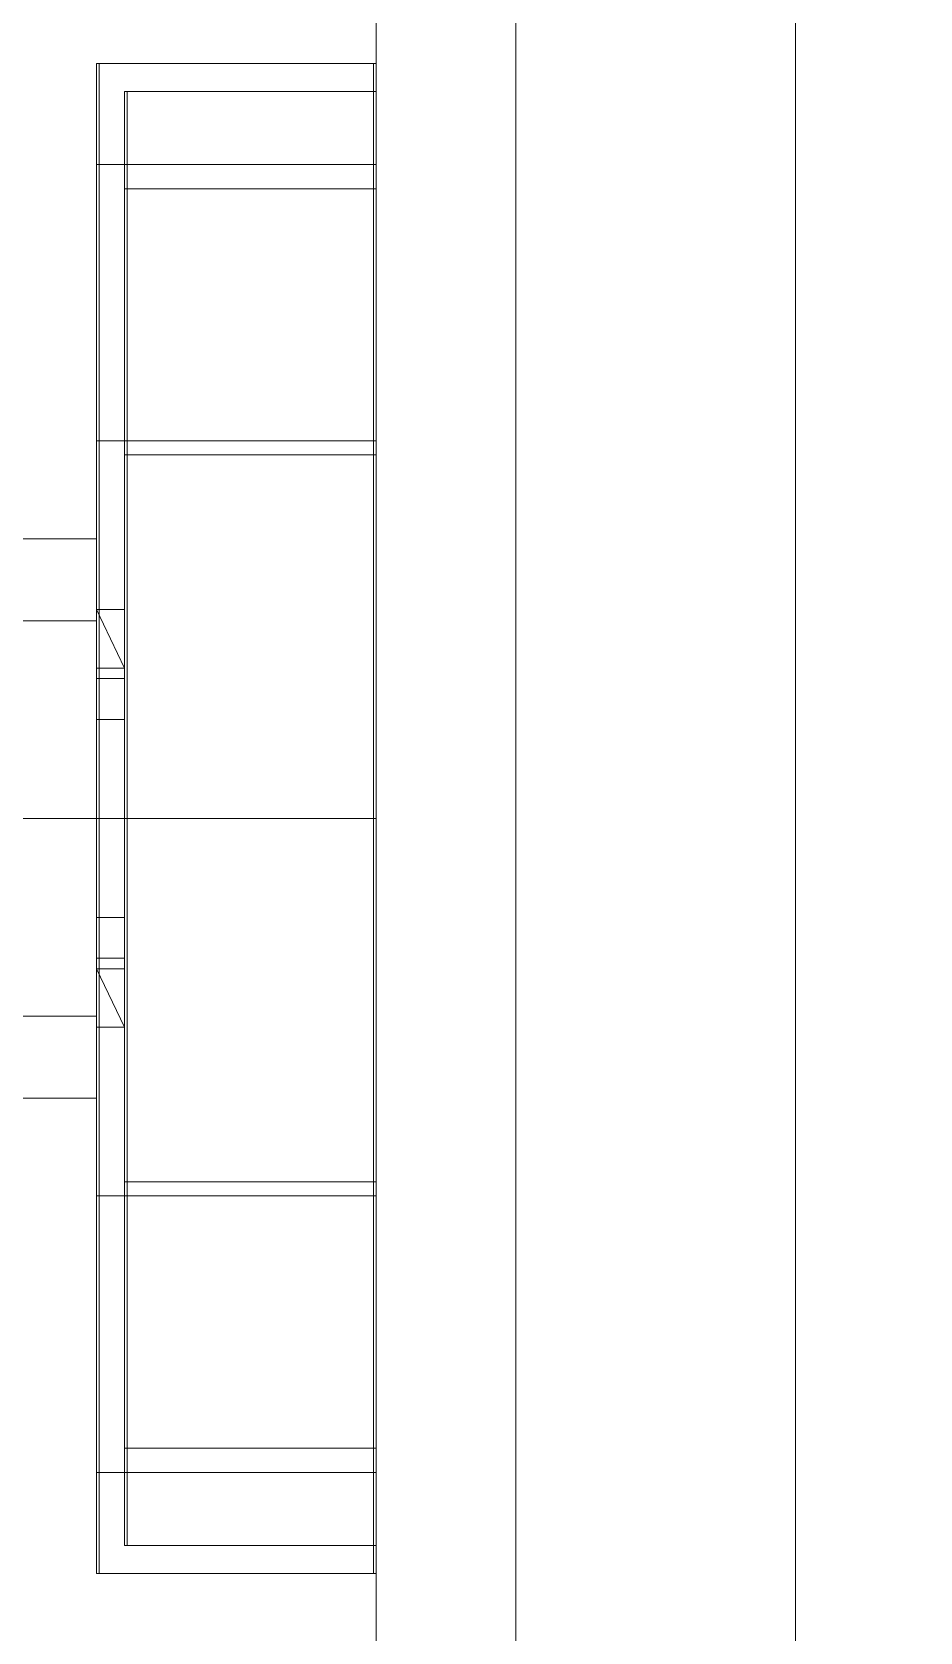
# Model space of a CAD drawing. Header units: metres. Extents: x 9 to 21.7, y 11.5 to 19.
# Drawn here: x 11.7239 to 11.7557, y 15.867 to 15.9242 of the extents above; entities that cross this region are included whole.
import ezdxf

# ---------------------------------------------------------------- set-up
doc = ezdxf.new("R2010")
doc.units = ezdxf.units.M
doc.header["$MEASUREMENT"] = 0
doc.layers.add('Decken Roh', color=7, linetype='Continuous')
doc.layers.add('Wand Aussen', color=7, linetype='Continuous')

# ---------------------------------------------------------------- blocks, each defined once
blk = doc.blocks.new('Tür_34885E4F-EBAF-F348-8811-8E601E84D825')
at = {"layer": 'Wand Aussen', "color": 254, "lineweight": 0, "true_color": 0xe6e6e6}
mesh = blk.add_polyface(dxfattribs=at)
corners = [(11.751202, 15.041109), (11.751202, 15.041109, 2.06), (11.741202, 15.041109, 2.06), (11.741202, 15.041109), (11.751202, 16.026109, 2.06), (11.741202, 16.026109, 2.06), (11.751202, 16.026109), (11.741202, 16.026109), (11.751202, 15.976109), (11.741202, 15.976109), (11.751202, 15.976109, 2.01), (11.741202, 15.976109, 2.01), (11.751202, 15.091109, 2.01), (11.741202, 15.091109, 2.01), (11.751202, 15.091109), (11.741202, 15.091109)]
mesh.append_faces([[corners[k] for k in face] for face in [(0, 1, 2, 3), (1, 4, 5, 2), (4, 6, 7, 5), (6, 8, 9, 7), (8, 10, 11, 9), (10, 12, 13, 11), (12, 14, 15, 13), (14, 0, 3, 15)]], dxfattribs={"color": 254})
mesh.append_faces([[corners[k] for k in face] for face in [(6, 10, 8)]], dxfattribs={"vtx0": -1, "color": 254})
mesh.append_faces([[corners[k] for k in face] for face in [(4, 10, 6), (7, 11, 5), (5, 11, 2)]], dxfattribs={"vtx0": -1, "vtx1": -1, "color": 254})
mesh.append_faces([[corners[k] for k in face] for face in [(1, 14, 12), (1, 12, 10), (13, 3, 2)]], dxfattribs={"vtx0": -1, "vtx2": -1, "color": 254})
mesh.append_faces([[corners[k] for k in face] for face in [(4, 1, 10), (11, 13, 2)]], dxfattribs={"vtx1": -1, "vtx2": -1, "color": 254})
mesh.append_faces([[corners[k] for k in face] for face in [(1, 0, 14), (13, 15, 3), (7, 9, 11)]], dxfattribs={"vtx2": -1, "color": 254})
mesh = blk.add_polyface(dxfattribs=at)
corners = [(11.776202, 15.091109), (11.776202, 15.091109, 2.01), (11.741202, 15.091109, 2.01), (11.741202, 15.091109), (11.776202, 15.976109, 2.01), (11.741202, 15.976109, 2.01), (11.776202, 15.976109), (11.741202, 15.976109), (11.776202, 15.956109), (11.741202, 15.956109), (11.776202, 15.956109, 1.99), (11.741202, 15.956109, 1.99), (11.776202, 15.513509, 1.99), (11.741202, 15.513509, 1.99), (11.776202, 15.463509, 1.99), (11.741202, 15.463509, 1.99), (11.776202, 15.111109, 1.99), (11.741202, 15.111109, 1.99), (11.776202, 15.111109), (11.741202, 15.111109)]
mesh.append_faces([[corners[k] for k in face] for face in [(0, 1, 2, 3), (1, 4, 5, 2), (4, 6, 7, 5), (6, 8, 9, 7), (8, 10, 11, 9), (10, 12, 13, 11), (12, 14, 15, 13), (14, 16, 17, 15), (16, 18, 19, 17), (18, 0, 3, 19)]], dxfattribs={"color": 254})
mesh.append_faces([[corners[k] for k in face] for face in [(6, 10, 8)]], dxfattribs={"vtx0": -1, "color": 254})
mesh.append_faces([[corners[k] for k in face] for face in [(4, 10, 6), (7, 11, 5), (5, 11, 2)]], dxfattribs={"vtx0": -1, "vtx1": -1, "color": 254})
mesh.append_faces([[corners[k] for k in face] for face in [(1, 16, 10), (11, 17, 2)]], dxfattribs={"vtx0": -1, "vtx1": -1, "vtx2": -1, "color": 254})
mesh.append_faces([[corners[k] for k in face] for face in [(1, 18, 16), (17, 3, 2)]], dxfattribs={"vtx0": -1, "vtx2": -1, "color": 254})
mesh.append_faces([[corners[k] for k in face] for face in [(4, 1, 10)]], dxfattribs={"vtx1": -1, "vtx2": -1, "color": 254})
mesh.append_faces([[corners[k] for k in face] for face in [(1, 0, 18), (17, 19, 3), (7, 9, 11)]], dxfattribs={"vtx2": -1, "color": 254})
mesh = blk.add_polyface(dxfattribs=at)
corners = [(11.736202, 15.111109), (11.736202, 15.111109, 1.99), (11.736202, 15.956109, 1.99), (11.736202, 15.956109), (11.776202, 15.956109), (11.776202, 15.956109, 1.99), (11.776202, 15.111109, 1.99), (11.776202, 15.111109)]
mesh.append_faces([[corners[k] for k in face] for face in [(0, 1, 2, 3), (4, 5, 6, 7), (3, 4, 7, 0), (0, 7, 6, 1), (1, 6, 5, 2), (2, 5, 4, 3)]], dxfattribs={"color": 254})
at = {"layer": 'Wand Aussen', "color": 23, "lineweight": 0, "true_color": 0xc2857c}
mesh = blk.add_polyface(dxfattribs=at)
corners = [(11.726202, 15.909609, 1.073383), (11.726202, 15.896109, 1.077), (11.726302, 15.896109, 1.077), (11.726302, 15.909609, 1.073383), (11.726202, 15.919491, 1.0635), (11.726302, 15.919491, 1.0635), (11.726202, 15.923109, 1.05), (11.726302, 15.923109, 1.05), (11.726202, 15.919491, 1.0365), (11.726302, 15.919491, 1.0365), (11.726202, 15.909609, 1.026617), (11.726302, 15.909609, 1.026617), (11.726202, 15.896109, 1.023), (11.726302, 15.896109, 1.023), (11.726202, 15.882609, 1.026617), (11.726302, 15.882609, 1.026617), (11.726202, 15.872726, 1.0365), (11.726302, 15.872726, 1.0365), (11.726202, 15.869109, 1.05), (11.726302, 15.869109, 1.05), (11.726202, 15.872726, 1.0635), (11.726302, 15.872726, 1.0635), (11.726202, 15.882609, 1.073383), (11.726302, 15.882609, 1.073383), (11.736102, 15.896109, 1.077), (11.736102, 15.909609, 1.073383), (11.736102, 15.919491, 1.0635), (11.736102, 15.923109, 1.05), (11.736102, 15.919491, 1.0365), (11.736102, 15.909609, 1.026617), (11.736102, 15.896109, 1.023), (11.736102, 15.882609, 1.026617), (11.736102, 15.872726, 1.0365), (11.736102, 15.869109, 1.05), (11.736102, 15.872726, 1.0635), (11.736102, 15.882609, 1.073383), (11.736202, 15.896109, 1.077), (11.736202, 15.909609, 1.073383), (11.736202, 15.919491, 1.0635), (11.736202, 15.923109, 1.05), (11.736202, 15.919491, 1.0365), (11.736202, 15.909609, 1.026617), (11.736202, 15.896109, 1.023), (11.736202, 15.882609, 1.026617), (11.736202, 15.872726, 1.0365), (11.736202, 15.869109, 1.05), (11.736202, 15.872726, 1.0635), (11.736202, 15.882609, 1.073383)]
mesh.append_faces([[corners[k] for k in face] for face in [(0, 1, 2, 3), (4, 0, 3, 5), (6, 4, 5, 7), (8, 6, 7, 9), (10, 8, 9, 11), (12, 10, 11, 13), (14, 12, 13, 15), (16, 14, 15, 17), (18, 16, 17, 19), (20, 18, 19, 21), (22, 20, 21, 23), (1, 22, 23, 2), (3, 2, 24, 25), (5, 3, 25, 26), (7, 5, 26, 27), (9, 7, 27, 28), (11, 9, 28, 29), (13, 11, 29, 30), (15, 13, 30, 31), (17, 15, 31, 32), (19, 17, 32, 33), (21, 19, 33, 34), (23, 21, 34, 35), (2, 23, 35, 24), (25, 24, 36, 37), (26, 25, 37, 38), (27, 26, 38, 39), (28, 27, 39, 40), (29, 28, 40, 41), (30, 29, 41, 42), (31, 30, 42, 43), (32, 31, 43, 44), (33, 32, 44, 45), (34, 33, 45, 46), (35, 34, 46, 47), (24, 35, 47, 36)]], dxfattribs={"color": 23})
mesh.append_faces([[corners[k] for k in face] for face in [(1, 18, 20, 22), (36, 39, 38, 37)]], dxfattribs={"vtx0": -1, "color": 23})
mesh.append_faces([[corners[k] for k in face] for face in [(1, 6, 8, 10), (1, 10, 12, 14), (1, 14, 16, 18), (36, 45, 44, 43), (36, 43, 42, 41), (36, 41, 40, 39)]], dxfattribs={"vtx0": -1, "vtx3": -1, "color": 23})
mesh.append_faces([[corners[k] for k in face] for face in [(1, 0, 4, 6), (36, 47, 46, 45)]], dxfattribs={"vtx3": -1, "color": 23})
mesh = blk.add_polyface(dxfattribs=at)
corners = [(11.727202, 15.888641, 0.959692), (11.727202, 15.889388, 0.96164), (11.727202, 15.883159, 0.97243), (11.727202, 15.873679, 0.96295), (11.727202, 15.891109, 0.952887), (11.727202, 15.891109, 0.9544), (11.726202, 15.891109, 0.9544), (11.726202, 15.888641, 0.959692), (11.727202, 15.891109, 0.95), (11.727202, 15.891109, 0.947113), (11.727202, 15.891109, 0.94134), (11.727202, 15.891109, 0.9375), (11.726202, 15.891109, 0.9375), (11.726202, 15.891109, 0.94134), (11.726202, 15.891109, 0.947113), (11.726202, 15.891109, 0.95), (11.726202, 15.891109, 0.952887), (11.727202, 15.870209, 0.95), (11.727202, 15.883109, 0.972517), (11.727202, 15.873592, 0.963), (11.727202, 15.890734, 0.965144), (11.727202, 15.896109, 0.967425), (11.727202, 15.896109, 0.9759), (11.726202, 15.889388, 0.96164), (11.726202, 15.890734, 0.965144), (11.726202, 15.872813, 0.96345), (11.726202, 15.882659, 0.973296), (11.726202, 15.869209, 0.95), (11.726202, 15.872813, 0.93655), (11.726202, 15.882659, 0.926704), (11.726202, 15.896109, 0.9325), (11.726202, 15.896109, 0.9231), (11.726202, 15.892573, 0.933964), (11.727202, 15.892573, 0.933964), (11.727202, 15.883159, 0.92757), (11.727202, 15.896109, 0.9241), (11.727202, 15.896109, 0.9325), (11.727202, 15.873679, 0.93705), (11.727202, 15.870109, 0.95), (11.727202, 15.896109, 0.976), (11.727302, 15.883109, 0.972517), (11.727302, 15.873592, 0.963), (11.727202, 15.901484, 0.965144), (11.727202, 15.902829, 0.96164), (11.727202, 15.909059, 0.97243), (11.726202, 15.896109, 0.967425), (11.726202, 15.896109, 0.9769), (11.726202, 15.872726, 0.9635), (11.726202, 15.882609, 0.973383), (11.726202, 15.869109, 0.95), (11.726202, 15.872726, 0.9365), (11.726202, 15.882609, 0.926617), (11.726202, 15.896109, 0.923), (11.726202, 15.901109, 0.94134), (11.726202, 15.909559, 0.926704), (11.726202, 15.899644, 0.933964), (11.726202, 15.901109, 0.9375), (11.727202, 15.909059, 0.92757), (11.727202, 15.901109, 0.94134), (11.727202, 15.901109, 0.9375), (11.727202, 15.899644, 0.933964), (11.727202, 15.883109, 0.927483), (11.727202, 15.896109, 0.924), (11.727202, 15.873592, 0.937), (11.727302, 15.870109, 0.95), (11.727202, 15.909109, 0.972517), (11.727302, 15.896109, 0.976), (11.736102, 15.883109, 0.972517), (11.736102, 15.873592, 0.963), (11.726202, 15.901484, 0.965144), (11.727202, 15.903577, 0.959692), (11.727202, 15.901109, 0.9544), (11.727202, 15.901109, 0.952887), (11.727202, 15.918539, 0.96295), (11.726202, 15.902829, 0.96164), (11.726202, 15.903577, 0.959692), (11.726202, 15.909559, 0.973296), (11.726202, 15.896109, 0.977), (11.726302, 15.872726, 0.9635), (11.726302, 15.882609, 0.973383), (11.726302, 15.869109, 0.95), (11.726302, 15.872726, 0.9365), (11.726302, 15.882609, 0.926617), (11.726302, 15.896109, 0.923), (11.726202, 15.909609, 0.926617), (11.726202, 15.901109, 0.9544), (11.726202, 15.901109, 0.952887), (11.726202, 15.901109, 0.95), (11.726202, 15.901109, 0.947113), (11.727202, 15.901109, 0.947113), (11.727202, 15.901109, 0.95), (11.726202, 15.919405, 0.93655), (11.727202, 15.918539, 0.93705), (11.727202, 15.909109, 0.927483), (11.727302, 15.883109, 0.927483), (11.727302, 15.896109, 0.924), (11.727302, 15.873592, 0.937), (11.736102, 15.870109, 0.95), (11.727202, 15.918625, 0.963), (11.727302, 15.909109, 0.972517), (11.736102, 15.896109, 0.976), (11.736202, 15.883109, 0.972517), (11.736202, 15.873592, 0.963), (11.727202, 15.922009, 0.95), (11.726202, 15.919405, 0.96345), (11.726202, 15.909609, 0.973383), (11.726302, 15.896109, 0.977), (11.736102, 15.872726, 0.9635), (11.736102, 15.882609, 0.973383), (11.736102, 15.869109, 0.95), (11.736102, 15.872726, 0.9365), (11.736102, 15.882609, 0.926617), (11.736102, 15.896109, 0.923), (11.726302, 15.909609, 0.926617), (11.726202, 15.919491, 0.9365), (11.726202, 15.923009, 0.95), (11.727202, 15.918625, 0.937), (11.727302, 15.909109, 0.927483), (11.736102, 15.883109, 0.927483), (11.736102, 15.896109, 0.924), (11.736102, 15.873592, 0.937), (11.736202, 15.870109, 0.95), (11.727202, 15.922109, 0.95), (11.727302, 15.918625, 0.963), (11.736102, 15.909109, 0.972517), (11.736202, 15.896109, 0.976), (11.736202, 15.883059, 0.972603), (11.736202, 15.873505, 0.96305), (11.726202, 15.919491, 0.9635), (11.726302, 15.909609, 0.973383), (11.736102, 15.896109, 0.977), (11.736202, 15.872726, 0.9635), (11.736202, 15.882609, 0.973383), (11.736202, 15.869109, 0.95), (11.736202, 15.872726, 0.9365), (11.736202, 15.882609, 0.926617), (11.736202, 15.896109, 0.923), (11.736102, 15.909609, 0.926617), (11.726302, 15.919491, 0.9365), (11.726202, 15.923109, 0.95), (11.727302, 15.918625, 0.937), (11.736102, 15.909109, 0.927483), (11.736202, 15.883109, 0.927483), (11.736202, 15.896109, 0.924), (11.736202, 15.873592, 0.937), (11.736202, 15.870009, 0.95), (11.727302, 15.922109, 0.95), (11.736102, 15.918625, 0.963), (11.736202, 15.909109, 0.972517), (11.736202, 15.896109, 0.9761), (11.736202, 15.882659, 0.973296), (11.736202, 15.872813, 0.96345), (11.726302, 15.919491, 0.9635), (11.736102, 15.909609, 0.973383), (11.736202, 15.896109, 0.977), (11.736202, 15.869209, 0.95), (11.736202, 15.872813, 0.93655), (11.736202, 15.882659, 0.926704), (11.736202, 15.896109, 0.9231), (11.736202, 15.909609, 0.926617), (11.736102, 15.919491, 0.9365), (11.726302, 15.923109, 0.95), (11.736102, 15.918625, 0.937), (11.736202, 15.909109, 0.927483), (11.736202, 15.883059, 0.927397), (11.736202, 15.896109, 0.9239), (11.736202, 15.873505, 0.93695), (11.736102, 15.922109, 0.95), (11.736202, 15.918625, 0.963), (11.736202, 15.909159, 0.972603), (11.736202, 15.896109, 0.9769), (11.736102, 15.919491, 0.9635), (11.736202, 15.909609, 0.973383), (11.736202, 15.909559, 0.926704), (11.736202, 15.919491, 0.9365), (11.736102, 15.923109, 0.95), (11.736202, 15.918625, 0.937), (11.736202, 15.909159, 0.927397), (11.736202, 15.922109, 0.95), (11.736202, 15.918712, 0.96305), (11.736202, 15.909559, 0.973296), (11.736202, 15.919491, 0.9635), (11.736202, 15.919405, 0.93655), (11.736202, 15.923109, 0.95), (11.736202, 15.918712, 0.93695), (11.736202, 15.922209, 0.95), (11.736202, 15.919405, 0.96345), (11.736202, 15.923009, 0.95)]
mesh.append_faces([[corners[k] for k in face] for face in [(5, 6, 7, 0), (17, 8, 4, 3), (18, 19, 3, 2), (25, 16, 15, 27), (27, 15, 14, 28), (28, 14, 13, 29), (12, 11, 33, 32), (34, 10, 9, 37), (37, 9, 8, 17), (19, 38, 17, 3), (39, 18, 2, 22), (40, 41, 19, 18), (20, 24, 45, 21), (26, 25, 47, 48), (25, 27, 49, 47), (27, 28, 50, 49), (28, 29, 51, 50), (32, 33, 36, 30), (29, 31, 52, 51), (61, 62, 35, 34), (63, 61, 34, 37), (38, 63, 37, 17), (41, 64, 38, 19), (65, 39, 22, 44), (66, 40, 18, 39), (67, 68, 41, 40), (21, 45, 69, 42), (46, 26, 48, 77), (48, 47, 78, 79), (47, 49, 80, 78), (49, 50, 81, 80), (50, 51, 82, 81), (30, 36, 60, 55), (51, 52, 83, 82), (31, 54, 84, 52), (55, 60, 59, 56), (54, 53, 88, 91), (92, 89, 58, 57), (62, 93, 57, 35), (94, 95, 62, 61), (96, 94, 61, 63), (64, 96, 63, 38), (68, 97, 64, 41), (98, 65, 44, 73), (99, 66, 39, 65), (100, 67, 40, 66), (101, 102, 68, 67), (73, 72, 90, 103), (70, 75, 85, 71), (76, 46, 77, 105), (77, 48, 79, 106), (79, 78, 107, 108), (78, 80, 109, 107), (80, 81, 110, 109), (81, 82, 111, 110), (82, 83, 112, 111), (52, 84, 113, 83), (54, 91, 114, 84), (103, 90, 89, 92), (91, 88, 87, 115), (115, 87, 86, 104), (93, 116, 92, 57), (95, 117, 93, 62), (118, 119, 95, 94), (120, 118, 94, 96), (97, 120, 96, 64), (102, 121, 97, 68), (122, 98, 73, 103), (123, 99, 65, 98), (124, 100, 66, 99), (125, 101, 67, 100), (126, 127, 102, 101), (104, 76, 105, 128), (105, 77, 106, 129), (106, 79, 108, 130), (108, 107, 131, 132), (107, 109, 133, 131), (109, 110, 134, 133), (110, 111, 135, 134), (111, 112, 136, 135), (83, 113, 137, 112), (84, 114, 138, 113), (91, 115, 139, 114), (116, 122, 103, 92), (115, 104, 128, 139), (117, 140, 116, 93), (119, 141, 117, 95), (142, 143, 119, 118), (144, 142, 118, 120), (121, 144, 120, 97), (127, 145, 121, 102), (146, 123, 98, 122), (147, 124, 99, 123), (148, 125, 100, 124), (149, 126, 101, 125), (150, 151, 127, 126), (128, 105, 129, 152), (129, 106, 130, 153), (130, 108, 132, 154), (132, 131, 151, 150), (131, 133, 155, 151), (133, 134, 156, 155), (134, 135, 157, 156), (135, 136, 158, 157), (112, 137, 159, 136), (113, 138, 160, 137), (114, 139, 161, 138), (140, 146, 122, 116), (139, 128, 152, 161), (141, 162, 140, 117), (143, 163, 141, 119), (164, 165, 143, 142), (166, 164, 142, 144), (145, 166, 144, 121), (151, 155, 145, 127), (167, 147, 123, 146), (168, 148, 124, 147), (169, 149, 125, 148), (170, 150, 126, 149), (152, 129, 153, 171), (153, 130, 154, 172), (154, 132, 150, 170), (155, 156, 166, 145), (156, 157, 164, 166), (157, 158, 165, 164), (136, 159, 173, 158), (137, 160, 174, 159), (138, 161, 175, 160), (162, 167, 146, 140), (161, 152, 171, 175), (163, 176, 162, 141), (165, 177, 163, 143), (178, 168, 147, 167), (179, 169, 148, 168), (180, 170, 149, 169), (171, 153, 172, 181), (172, 154, 170, 180), (158, 173, 177, 165), (159, 174, 182, 173), (160, 175, 183, 174), (176, 178, 167, 162), (175, 171, 181, 183), (177, 184, 176, 163), (185, 179, 168, 178), (186, 180, 169, 179), (181, 172, 180, 186), (173, 182, 184, 177), (174, 183, 187, 182), (184, 185, 178, 176), (183, 181, 186, 187), (187, 186, 179, 185), (182, 187, 185, 184)]], dxfattribs={"color": 23})
mesh.append_faces([[corners[k] for k in face] for face in [(5, 15, 16, 6), (22, 20, 21), (0, 24, 20, 1), (16, 7, 6), (31, 32, 30), (44, 42, 43), (54, 56, 53), (42, 75, 70, 43), (85, 90, 72, 71)]], dxfattribs={"vtx0": -1, "color": 23})
mesh.append_faces([[corners[k] for k in face] for face in [(4, 0, 3), (35, 33, 34), (46, 24, 26), (57, 59, 35), (76, 69, 46)]], dxfattribs={"vtx0": -1, "vtx1": -1, "color": 23})
mesh.append_faces([[corners[k] for k in face] for face in [(44, 70, 72), (86, 75, 76)]], dxfattribs={"vtx0": -1, "vtx1": -1, "vtx2": -1, "color": 23})
mesh.append_faces([[corners[k] for k in face] for face in [(0, 2, 3), (29, 12, 32), (31, 55, 56)]], dxfattribs={"vtx0": -1, "vtx2": -1, "color": 23})
mesh.append_faces([[corners[k] for k in face] for face in [(5, 9, 10, 11), (5, 11, 12, 13), (5, 13, 14, 15), (85, 88, 53, 56), (85, 56, 59, 58), (85, 58, 89, 90)]], dxfattribs={"vtx0": -1, "vtx3": -1, "color": 23})
mesh.append_faces([[corners[k] for k in face] for face in [(1, 2, 0), (5, 0, 4), (23, 7, 26), (36, 33, 35), (45, 24, 46), (73, 44, 72), (104, 86, 76)]], dxfattribs={"vtx1": -1, "color": 23})
mesh.append_faces([[corners[k] for k in face] for face in [(22, 2, 20), (25, 26, 7), (16, 25, 7), (31, 29, 32), (33, 11, 34), (44, 22, 42), (54, 31, 56), (59, 60, 35)]], dxfattribs={"vtx1": -1, "vtx2": -1, "color": 23})
mesh.append_faces([[corners[k] for k in face] for face in [(2, 1, 20), (29, 13, 12), (11, 10, 34), (22, 21, 42), (24, 23, 26), (31, 30, 55), (60, 36, 35), (57, 58, 59), (70, 71, 72), (44, 43, 70), (69, 45, 46), (76, 74, 69), (86, 85, 75), (75, 74, 76)]], dxfattribs={"vtx2": -1, "color": 23})
mesh.append_faces([[corners[k] for k in face] for face in [(5, 4, 8, 9), (0, 7, 23, 24), (42, 69, 74, 75), (85, 86, 87, 88)]], dxfattribs={"vtx3": -1, "color": 23})
mesh = blk.add_polyface(dxfattribs=at)
corners = [(11.726202, 15.906109, 1.05), (11.726202, 15.90318, 1.042929), (11.695506, 15.90318, 1.042929), (11.695217, 15.906109, 1.05), (11.726202, 15.896109, 1.04), (11.696202, 15.896109, 1.04), (11.726202, 15.889038, 1.042929), (11.696899, 15.889038, 1.042929), (11.726202, 15.886109, 1.05), (11.697187, 15.886109, 1.05), (11.726202, 15.889038, 1.057071), (11.696899, 15.889038, 1.057071), (11.726202, 15.896109, 1.06), (11.696202, 15.896109, 1.06), (11.726202, 15.90318, 1.057071), (11.695506, 15.90318, 1.057071), (11.687703, 15.901628, 1.042929), (11.68656, 15.904387, 1.05), (11.690462, 15.894967, 1.04), (11.693221, 15.888306, 1.042929), (11.694364, 15.885547, 1.05), (11.693221, 15.888306, 1.057071), (11.690462, 15.894967, 1.06), (11.687703, 15.901628, 1.057071), (11.680498, 15.896813, 1.042929), (11.678386, 15.898925, 1.05), (11.685595, 15.891715, 1.04), (11.690693, 15.886617, 1.042929), (11.692805, 15.884506, 1.05), (11.690693, 15.886617, 1.057071), (11.685595, 15.891715, 1.06), (11.680498, 15.896813, 1.057071), (11.675683, 15.889608, 1.042929), (11.672924, 15.890751, 1.05), (11.682344, 15.886849, 1.04), (11.689005, 15.88409, 1.042929), (11.691764, 15.882947, 1.05), (11.689005, 15.88409, 1.057071), (11.682344, 15.886849, 1.06), (11.675683, 15.889608, 1.057071), (11.674131, 15.881805, 1.042929), (11.671202, 15.882094, 1.05), (11.681202, 15.881109, 1.04), (11.688273, 15.880412, 1.042929), (11.691202, 15.880124, 1.05), (11.688273, 15.880412, 1.057071), (11.681202, 15.881109, 1.06), (11.674131, 15.881805, 1.057071), (11.674131, 15.800412, 1.042929), (11.671202, 15.800124, 1.05), (11.681202, 15.801109, 1.04), (11.688273, 15.801805, 1.042929), (11.691202, 15.802094, 1.05), (11.688273, 15.801805, 1.057071), (11.681202, 15.801109, 1.06), (11.674131, 15.800412, 1.057071), (11.675683, 15.792609, 1.042929), (11.672924, 15.791467, 1.05), (11.682344, 15.795368, 1.04), (11.689005, 15.798127, 1.042929), (11.691764, 15.79927, 1.05), (11.689005, 15.798127, 1.057071), (11.682344, 15.795368, 1.06), (11.675683, 15.792609, 1.057071), (11.680498, 15.785404, 1.042929), (11.678386, 15.783293, 1.05), (11.685595, 15.790502, 1.04), (11.690693, 15.7956, 1.042929), (11.692805, 15.797712, 1.05), (11.690693, 15.7956, 1.057071), (11.685595, 15.790502, 1.06), (11.680498, 15.785404, 1.057071), (11.687703, 15.78059, 1.042929), (11.68656, 15.777831, 1.05), (11.690462, 15.787251, 1.04), (11.693221, 15.793911, 1.042929), (11.694364, 15.79667, 1.05), (11.693221, 15.793911, 1.057071), (11.690462, 15.787251, 1.06), (11.687703, 15.78059, 1.057071), (11.695506, 15.779038, 1.042929), (11.695217, 15.776109, 1.05), (11.696202, 15.786109, 1.04), (11.696899, 15.79318, 1.042929), (11.697187, 15.796109, 1.05), (11.696899, 15.79318, 1.057071), (11.696202, 15.786109, 1.06), (11.695506, 15.779038, 1.057071), (11.726202, 15.779038, 1.042929), (11.726202, 15.776109, 1.05), (11.726202, 15.786109, 1.04), (11.726202, 15.79318, 1.042929), (11.726202, 15.796109, 1.05), (11.726202, 15.79318, 1.057071), (11.726202, 15.786109, 1.06), (11.726202, 15.779038, 1.057071)]
mesh.append_faces([[corners[k] for k in face] for face in [(0, 1, 2, 3), (1, 4, 5, 2), (4, 6, 7, 5), (6, 8, 9, 7), (8, 10, 11, 9), (10, 12, 13, 11), (12, 14, 15, 13), (14, 0, 3, 15), (3, 2, 16, 17), (2, 5, 18, 16), (5, 7, 19, 18), (7, 9, 20, 19), (9, 11, 21, 20), (11, 13, 22, 21), (13, 15, 23, 22), (15, 3, 17, 23), (17, 16, 24, 25), (16, 18, 26, 24), (18, 19, 27, 26), (19, 20, 28, 27), (20, 21, 29, 28), (21, 22, 30, 29), (22, 23, 31, 30), (23, 17, 25, 31), (25, 24, 32, 33), (24, 26, 34, 32), (26, 27, 35, 34), (27, 28, 36, 35), (28, 29, 37, 36), (29, 30, 38, 37), (30, 31, 39, 38), (31, 25, 33, 39), (33, 32, 40, 41), (32, 34, 42, 40), (34, 35, 43, 42), (35, 36, 44, 43), (36, 37, 45, 44), (37, 38, 46, 45), (38, 39, 47, 46), (39, 33, 41, 47), (41, 40, 48, 49), (40, 42, 50, 48), (42, 43, 51, 50), (43, 44, 52, 51), (44, 45, 53, 52), (45, 46, 54, 53), (46, 47, 55, 54), (47, 41, 49, 55), (49, 48, 56, 57), (48, 50, 58, 56), (50, 51, 59, 58), (51, 52, 60, 59), (52, 53, 61, 60), (53, 54, 62, 61), (54, 55, 63, 62), (55, 49, 57, 63), (57, 56, 64, 65), (56, 58, 66, 64), (58, 59, 67, 66), (59, 60, 68, 67), (60, 61, 69, 68), (61, 62, 70, 69), (62, 63, 71, 70), (63, 57, 65, 71), (65, 64, 72, 73), (64, 66, 74, 72), (66, 67, 75, 74), (67, 68, 76, 75), (68, 69, 77, 76), (69, 70, 78, 77), (70, 71, 79, 78), (71, 65, 73, 79), (73, 72, 80, 81), (72, 74, 82, 80), (74, 75, 83, 82), (75, 76, 84, 83), (76, 77, 85, 84), (77, 78, 86, 85), (78, 79, 87, 86), (79, 73, 81, 87), (81, 80, 88, 89), (80, 82, 90, 88), (82, 83, 91, 90), (83, 84, 92, 91), (84, 85, 93, 92), (85, 86, 94, 93), (86, 87, 95, 94), (87, 81, 89, 95)]], dxfattribs={"color": 23})
mesh.append_faces([[corners[k] for k in face] for face in [(89, 93, 94, 95)]], dxfattribs={"vtx0": -1, "color": 23})
mesh.append_faces([[corners[k] for k in face] for face in [(89, 91, 92, 93)]], dxfattribs={"vtx0": -1, "vtx3": -1, "color": 23})
mesh.append_faces([[corners[k] for k in face] for face in [(89, 88, 90, 91)]], dxfattribs={"vtx3": -1, "color": 23})
blk = doc.blocks.new('Wand_3AC1F995-224B-124E-B0E9-405146886B2D', base_point=(11.991202, 14.501762))
at = {"layer": 'Wand Aussen', "color": 253, "lineweight": 0, "true_color": 0xa8a99e}
mesh = blk.add_polyface(dxfattribs=at)
corners = [(11.991202, 15.091109), (11.991202, 15.091109, 2.01), (11.991202, 15.976109, 2.01), (11.991202, 15.976109), (11.991202, 18.761762), (11.991202, 18.761762, 2.5), (11.991202, 14.741762, 2.5), (11.991202, 14.741762), (11.751202, 15.091109), (11.751202, 15.091109, 2.01), (11.751202, 15.976109, 2.01), (11.751202, 15.976109), (11.751202, 18.761762), (11.751202, 18.761762, 2.5), (11.751202, 14.741762, 2.5), (11.751202, 14.741762)]
mesh.append_faces([[corners[k] for k in face] for face in [(1, 0, 8, 9), (2, 1, 9, 10), (3, 2, 10, 11), (3, 11, 12, 4), (13, 5, 4, 12), (14, 6, 5, 13), (7, 6, 14, 15), (8, 0, 7, 15)]], dxfattribs={"color": 253})
mesh.append_faces([[corners[k] for k in face] for face in [(4, 2, 3), (15, 9, 8)]], dxfattribs={"vtx0": -1, "color": 253})
mesh.append_faces([[corners[k] for k in face] for face in [(7, 1, 6), (12, 10, 13)]], dxfattribs={"vtx0": -1, "vtx1": -1, "color": 253})
mesh.append_faces([[corners[k] for k in face] for face in [(1, 5, 6), (10, 14, 13)]], dxfattribs={"vtx0": -1, "vtx2": -1, "color": 253})
mesh.append_faces([[corners[k] for k in face] for face in [(0, 1, 7), (11, 10, 12)]], dxfattribs={"vtx1": -1, "color": 253})
mesh.append_faces([[corners[k] for k in face] for face in [(1, 2, 5), (4, 5, 2), (10, 9, 14), (15, 14, 9)]], dxfattribs={"vtx1": -1, "vtx2": -1, "color": 253})
blk = doc.blocks.new('Decke_184DDD20-6C3E-E545-BDAB-9126F6032FE1', base_point=(8.991202, 19.001762))
at = {"layer": 'Decken Roh', "color": 253, "lineweight": 0, "true_color": 0xa8a99e}
mesh = blk.add_polyface(dxfattribs=at)
corners = [(21.691202, 11.501762, -0.1), (21.691202, 19.001762, -0.1), (21.691202, 19.001762, -0.06), (21.691202, 11.501762, -0.06), (21.691202, 11.501762, -0.3), (21.691202, 19.001762, -0.3), (8.991202, 19.001762, -0.1), (8.991202, 19.001762, -0.06), (21.691202, 19.001762), (21.691202, 11.501762), (8.991202, 11.501762, -0.1), (8.991202, 11.501762, -0.06), (8.991202, 11.501762, -0.3), (8.991202, 19.001762, -0.3), (8.991202, 19.001762), (8.991202, 11.501762)]
mesh.append_faces([[corners[k] for k in face] for face in [(0, 1, 2, 3), (1, 6, 7, 2), (10, 0, 3, 11), (6, 10, 11, 7)]], dxfattribs={"color": 2})
mesh.append_faces([[corners[k] for k in face] for face in [(3, 2, 8, 9), (2, 7, 14, 8), (8, 14, 15, 9), (11, 3, 9, 15), (7, 11, 15, 14)]], dxfattribs={"color": 8})
mesh.append_faces([[corners[k] for k in face] for face in [(1, 0, 4, 5), (0, 10, 12, 4), (12, 13, 5, 4), (6, 1, 5, 13), (10, 6, 13, 12)]], dxfattribs={"color": 253})
blk = doc.blocks.new('Decke_2B239743-7579-A04A-9CF8-B71A60B658FD', base_point=(8.991202, 19.001762))
at = {"layer": 'Decken Roh', "color": 253, "lineweight": 0, "true_color": 0xa8a99e}
mesh = blk.add_polyface(dxfattribs=at)
corners = [(21.691202, 11.501762, 2.7), (21.691202, 19.001762, 2.7), (21.691202, 19.001762, 2.9), (21.691202, 11.501762, 2.9), (21.691202, 11.501762, 2.5), (21.691202, 19.001762, 2.5), (8.991202, 19.001762, 2.7), (8.991202, 19.001762, 2.9), (21.691202, 19.001762, 2.95), (21.691202, 11.501762, 2.95), (8.991202, 11.501762, 2.7), (8.991202, 11.501762, 2.9), (8.991202, 11.501762, 2.5), (8.991202, 19.001762, 2.5), (8.991202, 19.001762, 2.95), (21.691202, 19.001762, 2.98), (21.691202, 11.501762, 2.98), (8.991202, 11.501762, 2.95), (8.991202, 19.001762, 2.98), (8.991202, 11.501762, 2.98)]
mesh.append_faces([[corners[k] for k in face] for face in [(0, 1, 2, 3), (1, 6, 7, 2), (10, 0, 3, 11), (6, 10, 11, 7)]], dxfattribs={"color": 2})
mesh.append_faces([[corners[k] for k in face] for face in [(3, 2, 8, 9), (2, 7, 14, 8), (11, 3, 9, 17), (7, 11, 17, 14)]], dxfattribs={"color": 7})
mesh.append_faces([[corners[k] for k in face] for face in [(1, 0, 4, 5), (0, 10, 12, 4), (12, 13, 5, 4), (6, 1, 5, 13), (10, 6, 13, 12)]], dxfattribs={"color": 253})
mesh.append_faces([[corners[k] for k in face] for face in [(9, 8, 15, 16), (8, 14, 18, 15), (15, 18, 19, 16), (17, 9, 16, 19), (14, 17, 19, 18)]], dxfattribs={"color": 254})

msp = doc.modelspace()

# ---------------------------------------------------------------- block references
at = {"layer": 'Decken Roh', "linetype": 'Continuous'}
for name in ['Decke_184DDD20-6C3E-E545-BDAB-9126F6032FE1', 'Decke_2B239743-7579-A04A-9CF8-B71A60B658FD']:
    msp.add_blockref(name, (8.991202, 19.001762), dxfattribs=at)
at = {"layer": 'Wand Aussen'}
msp.add_blockref('Wand_3AC1F995-224B-124E-B0E9-405146886B2D', (11.991202, 14.501762), dxfattribs=at)
at = {"layer": 'Wand Aussen', "linetype": 'Continuous'}
msp.add_blockref('Tür_34885E4F-EBAF-F348-8811-8E601E84D825', (0, 0), dxfattribs=at)

doc.saveas('drawing.dxf')
